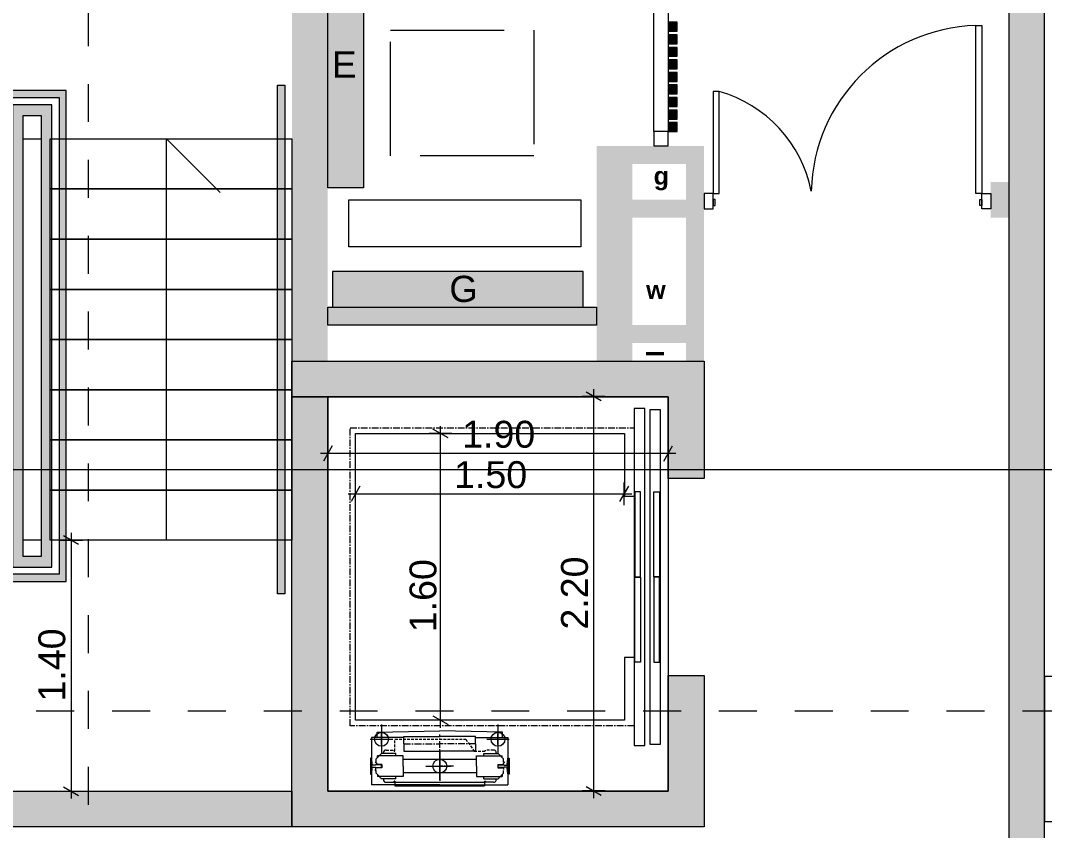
# Model space of a CAD drawing. Header units: millimetres. Extents: x 475159934 to 476245151, y 4620917055 to 4621447368.
# Drawn here: x 475241709 to 475247424, y 4620996676 to 4621001196 of the extents above; entities that cross this region are included whole.
import ezdxf

# ---------------------------------------------------------------- set-up
doc = ezdxf.new("R2010")
doc.units = ezdxf.units.MM
doc.header["$MEASUREMENT"] = 0
for name, pattern in [('CENTER', [25400, 15875, -3175, 3175, -3175]), ('CENTERX2', [60, 37.5, -7.5, 7.5, -7.5]), ('Dashed', [423.333333, 211.666667, -211.666667]), ('DASHEDX2', [22.5, 15, -7.5]), ('Long Dashed', [1058.333302, 634.99999, -423.333311]), ('PHANTOMX2', [75, 37.5, -7.5, 7.5, -7.5, 7.5, -7.5])]:
    doc.linetypes.add(name, pattern=pattern)
for name, color, linetype, lineweight, true_color in [('0_Pen_No__8_Pen_No__11', 7, 'Continuous', 0, 0x636466), ('New_2D Drafting - General_Pen_No__250_Pen_No__17', 7, 'Continuous', 0, 0xa68068), ('New_Interior - Furniture _Pen_No__252', 7, 'Continuous', 0, 0x666666)]:
    doc.layers.add(name, color=color, linetype=linetype, lineweight=lineweight, true_color=true_color)
for name, color, linetype, lineweight in [('0_Pen_No__8_Pen_No__7', 7, 'Continuous', 0), ('2D Drafting - General_Pen_No__250_Pen_No__7_Pen_No__250', 7, 'Continuous', 0), ('2D Drafting - General_Pen_No__250_Pen_No__7_Pen_No__7', 7, 'Continuous', 0), ('a-iataki_Pen_No__1_Pen_No__1', 1, 'Continuous', 0), ('Doors_Pen_No__7_Pen_No__7', 7, 'Continuous', 0), ('G-Anno-Nplt_Pen_No__250', 7, 'Continuous', 0), ('G-Anno-Nplt_Pen_No__7', 7, 'Continuous', 0), ('gegmebi_Pen_No__7_Pen_No__7', 7, 'Continuous', 0), ('New_._Pen_No__1', 1, 'Continuous', 0), ('New_0_Pen_No__250', 7, 'Continuous', 0), ('New_23-DOOR_Pen_No__250', 7, 'Continuous', 0), ('New_2D Drafting - General_Pen_No__1', 1, 'Continuous', 0), ('New_2D Drafting - General_Pen_No__250_Pen_No__7_Pen_No__154', 154, 'Continuous', 0), ('New_2D Drafting - General_Pen_No__250_Pen_No__7_Pen_No__250', 7, 'Continuous', 0), ('New_2D Drafting - General_Pen_No__250_Pen_No__7_Pen_No__7', 7, 'Continuous', 0), ('New_2D Drafting - General_Pen_No__30_Pen_No__9_Pen_No__9_Pen_No__4', 7, 'Continuous', 0), ('New_2D Drafting - General_Pen_No__30_Pen_No__9_Pen_No__9_Pen_No__7', 7, 'Continuous', 0), ('New_2D Drafting - General_Pen_No__4', 7, 'Continuous', 0), ('New_31-TM_Pen_No__250', 7, 'Continuous', 0), ('New_51-CENTER-LINE_Pen_No__250', 7, 'Continuous', 0), ('New_CAR RAIL_Pen_No__250', 7, 'Continuous', 0), ('New_shenobebi_Pen_No__1', 1, 'Continuous', 0), ('New_shenobebi_Pen_No__7', 7, 'Continuous', 0), ('New_Structural - Bearing_Pen_No__4', 7, 'Continuous', 0), ('New_Structural - Bearing_Pen_No__7', 7, 'Continuous', 0), ('zoma_Pen_No__142', 142, 'Continuous', 0), ('zoma_Pen_No__5_Pen_No__5', 5, 'Continuous', 0)]:
    doc.layers.add(name, color=color, linetype=linetype, lineweight=lineweight)
doc.layers.add('New_Interior - Furniture', color=7, linetype='Continuous')
doc.layers.add('zoma', color=7, linetype='Continuous')
doc.styles.add('GENERATED_STYLE_3', font='arial.ttf')
doc.styles.add('GENERATED_STYLE_8', font='arialbd.ttf')
doc.dimstyles.new('GENERATED_STYLE__24', dxfattribs={"dimtxt": 150, "dimasz": 64.421331, "dimexe": 0.18, "dimexo": 3, "dimgap": 0, "dimtad": 1, "dimlfac": 0.001, "dimzin": 0, "dimdsep": 46, "dimtxsty": 'GENERATED_STYLE_3', "dimblk": 'ARROWHEAD_2', "dimblk1": 'ARROWHEAD_2', "dimblk2": 'ARROWHEAD_2', "dimcen": 0.09, "dimclrd": 142, "dimclre": 142, "dimclrt": 142, "dimadec": 0, "dimazin": 0, "dimtfac": 1, "dimtdec": 4, "dimtmove": 2, "dimatfit": 3, "dimfxl": 1, "dimtolj": 1, "dimtzin": 0, "dimarcsym": 0})
doc.dimstyles.new('GENERATED_STYLE__25', dxfattribs={"dimtxt": 150, "dimasz": 64.421331, "dimexe": 0.18, "dimexo": 3, "dimgap": 0, "dimtad": 1, "dimtih": 1, "dimtoh": 1, "dimlfac": 0.001, "dimzin": 0, "dimdsep": 46, "dimtxsty": 'GENERATED_STYLE_3', "dimblk": 'ARROWHEAD_2', "dimblk1": 'ARROWHEAD_2', "dimblk2": 'ARROWHEAD_2', "dimcen": 0.09, "dimclrd": 142, "dimclre": 142, "dimclrt": 142, "dimadec": 0, "dimazin": 0, "dimtfac": 1, "dimtdec": 4, "dimtmove": 0, "dimatfit": 3, "dimfxl": 1, "dimtolj": 1, "dimtzin": 0, "dimarcsym": 0})
doc.dimstyles.new('GENERATED_STYLE__3', dxfattribs={"dimtxt": 200, "dimasz": 64.421331, "dimexe": 0.18, "dimexo": 3, "dimgap": 0, "dimtad": 1, "dimtih": 1, "dimtoh": 1, "dimlfac": 0.001, "dimzin": 0, "dimdsep": 46, "dimtxsty": 'GENERATED_STYLE_3', "dimblk": 'ARROWHEAD_2', "dimblk1": 'ARROWHEAD_2', "dimblk2": 'ARROWHEAD_2', "dimcen": 0.09, "dimclrd": 142, "dimclre": 142, "dimclrt": 142, "dimadec": 0, "dimazin": 0, "dimtfac": 1, "dimtdec": 4, "dimtmove": 0, "dimatfit": 3, "dimfxl": 1, "dimtolj": 1, "dimtzin": 0, "dimarcsym": 0})
doc.dimstyles.new('GENERATED_STYLE__5', dxfattribs={"dimtxt": 150, "dimasz": 64.421331, "dimexe": 0.18, "dimexo": 3, "dimgap": 0, "dimtad": 1, "dimlfac": 0.001, "dimzin": 0, "dimdsep": 46, "dimtxsty": 'GENERATED_STYLE_3', "dimblk": 'ARROWHEAD_2', "dimblk1": 'ARROWHEAD_2', "dimblk2": 'ARROWHEAD_2', "dimcen": 0.09, "dimclrd": 142, "dimclre": 142, "dimclrt": 142, "dimadec": 0, "dimazin": 0, "dimtfac": 1, "dimtdec": 4, "dimtmove": 0, "dimatfit": 3, "dimfxl": 1, "dimtolj": 1, "dimtzin": 0, "dimarcsym": 0})
doc.dimstyles.new('GENERATED_STYLE__6', dxfattribs={"dimtxt": 200, "dimasz": 64.421331, "dimexe": 0.18, "dimexo": 3, "dimgap": 0, "dimtad": 1, "dimlfac": 0.001, "dimzin": 0, "dimdsep": 46, "dimtxsty": 'GENERATED_STYLE_3', "dimblk": 'ARROWHEAD_2', "dimblk1": 'ARROWHEAD_2', "dimblk2": 'ARROWHEAD_2', "dimcen": 0.09, "dimclrd": 142, "dimclre": 142, "dimclrt": 142, "dimadec": 0, "dimazin": 0, "dimtfac": 1, "dimtdec": 4, "dimtmove": 0, "dimatfit": 3, "dimfxl": 1, "dimtolj": 1, "dimtzin": 0, "dimarcsym": 0})

# ---------------------------------------------------------------- blocks, each defined once
blk = doc.blocks.new('Wardrobe 01 26_23')
at = {"layer": 'New_Interior - Furniture _Pen_No__252', "color": 251, "linetype": 'Continuous', "lineweight": 0, "true_color": 0x666666}
for p, q in [((0, 20), (809.6, 20)), ((0, 0), (0, 20)), ((0, 0), (391, -104.8)), ((404.8, 0), (404.8, 20)), ((809.6, 0), (418.6, -104.8))]:
    blk.add_line(p, q, dxfattribs=at)
at = {"layer": 'New_Interior - Furniture _Pen_No__252', "color": 251, "linetype": 'Continuous', "lineweight": 0, "true_color": 0x666666, "flags": 128}
blk.add_lwpolyline([(0, 0), (809.6, 0), (809.6, 400), (0, 400)], close=True, dxfattribs=at)
at = {"layer": 'New_Interior - Furniture _Pen_No__252', "color": 251, "linetype": 'Continuous', "lineweight": 0, "true_color": 0x666666}
for centre, start, end in [((0, 0), 345, 0), ((809.6, 0), 180, 195)]:
    blk.add_arc(centre, 404.8, start, end, dxfattribs=at)
blk = doc.blocks.new('*D1553', base_point=(475826095.8, 4621095193.2))
at = {"layer": 'zoma_Pen_No__142', "color": 142, "linetype": 'Continuous', "lineweight": 0, "transparency": 16777216}
for p, q in [((475241991.3, 4620998337.2), (475241991.3, 4620998295.7)), ((475241927.7, 4620998295.7), (475242054.8, 4620998295.7)), ((475242033.7, 4620998271.3), (475241948.9, 4620998320.2)), ((475241991.3, 4620998295.7), (475241991.3, 4620996895.7)), ((475241948.9, 4620996920.2), (475242033.7, 4620996871.3)), ((475241927.7, 4620996895.7), (475242054.8, 4620996895.7)), ((475241991.3, 4620996895.7), (475241991.3, 4620996854.3))]:
    blk.add_line(p, q, dxfattribs=at)
at = {"layer": 'zoma_Pen_No__142', "color": 142, "lineweight": 0, "transparency": 16777216, "insert": (475241961.3, 4620997395.5), "char_height": 150, "attachment_point": 7, "rotation": 90, "style": 'GENERATED_STYLE_3'}
blk.add_mtext('\\A1;{\\pql;\\fArial|b0|i0|c204|p0;\\W1.000000;1.40}', dxfattribs=at)
blk = doc.blocks.new('ARROWHEAD_2')
at = {"color": 0, "linetype": 'Continuous', "lineweight": 0}
for p, q in [((0, 0), (-1, 0)), ((-0.378, -0.655), (0.378, 0.655))]:
    blk.add_line(p, q, dxfattribs=at)
blk = doc.blocks.new('*D1554', base_point=(475826095.8, 4621095193.2))
at = {"layer": 'zoma_Pen_No__142', "color": 142, "linetype": 'Continuous', "lineweight": 0, "transparency": 16777216}
for p, q in [((475241991.3, 4620998337.2), (475241991.3, 4620998295.7)), ((475241927.7, 4620998295.7), (475242054.8, 4620998295.7)), ((475242033.7, 4620998271.3), (475241948.9, 4620998320.2)), ((475241991.3, 4620998295.7), (475241991.3, 4620996895.7)), ((475241948.9, 4620996920.2), (475242033.7, 4620996871.3)), ((475241927.7, 4620996895.7), (475242054.8, 4620996895.7)), ((475241991.3, 4620996895.7), (475241991.3, 4620996854.3))]:
    blk.add_line(p, q, dxfattribs=at)
at = {"layer": 'zoma_Pen_No__142', "color": 142, "lineweight": 0, "transparency": 16777216, "insert": (475241961.3, 4620997395.5), "char_height": 150, "attachment_point": 7, "rotation": 90, "style": 'GENERATED_STYLE_3'}
blk.add_mtext('\\A1;{\\pql;\\fArial|b0|i0|c204|p0;\\W1.000000;1.40}', dxfattribs=at)
blk = doc.blocks.new('*D1558', base_point=(475826095.8, 4621095193.2))
at = {"layer": 'zoma_Pen_No__142', "color": 142, "linetype": 'Continuous', "lineweight": 0, "transparency": 16777216}
for p, q in [((475231236.5, 4621006290.2), (475231236.5, 4621006331.7)), ((475231300.1, 4621006290.2), (475231172.9, 4621006290.2)), ((475231278.9, 4621006265.8), (475231194.1, 4621006314.7)), ((475231236.5, 4620986935.6), (475231236.5, 4621006290.2)), ((475231194.1, 4620986960.1), (475231278.9, 4620986911.1)), ((475231300.1, 4620986935.6), (475231172.9, 4620986935.6)), ((475231236.5, 4620986894.2), (475231236.5, 4620986935.6))]:
    blk.add_line(p, q, dxfattribs=at)
at = {"layer": 'zoma_Pen_No__142', "color": 142, "lineweight": 0, "transparency": 16777216, "insert": (475231196.5, 4620996269.7), "char_height": 200, "attachment_point": 7, "rotation": 90, "style": 'GENERATED_STYLE_3'}
blk.add_mtext('\\A1;{\\pql;\\fArial|b0|i0|c204|p0;\\W1.000000;19.35}', dxfattribs=at)
blk = doc.blocks.new('*D1584', base_point=(475826095.8, 4621095193.2))
at = {"layer": 'zoma_Pen_No__142', "color": 142, "linetype": 'Continuous', "lineweight": 0, "transparency": 16777216}
for p, q in [((475240548.8, 4621009137.1), (475240499.9, 4621009052.3)), ((475240524.3, 4621009031.1), (475240524.3, 4621009158.3)), ((475247048.8, 4621009137.1), (475246999.9, 4621009052.3)), ((475247024.3, 4621009031.1), (475247024.3, 4621009158.3)), ((475240524.3, 4621009094.7), (475247024.3, 4621009094.7))]:
    blk.add_line(p, q, dxfattribs=at)
at = {"layer": 'zoma_Pen_No__142', "color": 142, "lineweight": 0, "transparency": 16777216, "char_height": 200, "attachment_point": 7, "style": 'GENERATED_STYLE_3'}
for s, insert in [('\\A1;{\\pql;\\fArial|b0|i0|c204|p0;\\W1.000000;6.50}', (475243507.4, 4621009134.7)), ('\\A1;{\\pql;\\fArial|b0|i0|c204|p0;\\W1.000000;0.40}', (475246466, 4621009134.7))]:
    blk.add_mtext(s, dxfattribs=dict(at, insert=insert))
blk = doc.blocks.new('*D1585', base_point=(475826095.8, 4621095193.2))
at = {"layer": 'zoma_Pen_No__142', "color": 142, "linetype": 'Continuous', "lineweight": 0, "transparency": 16777216}
for p, q in [((475247048.8, 4621009137.1), (475246999.9, 4621009052.3)), ((475247024.3, 4621009031.1), (475247024.3, 4621009158.3)), ((475247448.8, 4621009137.1), (475247399.9, 4621009052.3)), ((475247424.3, 4621009031.1), (475247424.3, 4621009158.3)), ((475247024.3, 4621009094.7), (475247424.3, 4621009094.7))]:
    blk.add_line(p, q, dxfattribs=at)
blk = doc.blocks.new('*D1586', base_point=(475826095.8, 4621095193.2))
at = {"layer": 'zoma_Pen_No__142', "color": 142, "linetype": 'Continuous', "lineweight": 0, "transparency": 16777216}
for p, q in [((475247448.8, 4621009137.1), (475247399.9, 4621009052.3)), ((475247424.3, 4621009031.1), (475247424.3, 4621009158.3)), ((475253948.8, 4621009137.1), (475253899.9, 4621009052.3)), ((475253924.3, 4621009031.1), (475253924.3, 4621009158.3)), ((475247424.3, 4621009094.7), (475253924.3, 4621009094.7))]:
    blk.add_line(p, q, dxfattribs=at)
at = {"layer": 'zoma_Pen_No__142', "color": 142, "lineweight": 0, "transparency": 16777216, "char_height": 200, "attachment_point": 7, "style": 'GENERATED_STYLE_3'}
for s, insert in [('\\A1;{\\pql;\\fArial|b0|i0|c204|p0;\\W1.000000;6.50}', (475250407.4, 4621009134.7)), ('\\A1;{\\pql;\\fArial|b0|i0|c204|p0;\\W1.000000;0.40}', (475253366, 4621009134.7))]:
    blk.add_mtext(s, dxfattribs=dict(at, insert=insert))
blk = doc.blocks.new('*D1607', base_point=(475826095.8, 4621095193.2))
at = {"layer": 'zoma_Pen_No__142', "color": 142, "linetype": 'Continuous', "lineweight": 0, "transparency": 16777216}
for p, q in [((475299200.3, 4621006290.2), (475299200.3, 4621006331.7)), ((475299263.8, 4621006290.2), (475299136.7, 4621006290.2)), ((475299242.6, 4621006265.8), (475299157.9, 4621006314.7)), ((475299200.3, 4620986935.6), (475299200.3, 4621006290.2)), ((475299157.9, 4620986960.1), (475299242.6, 4620986911.1)), ((475299263.8, 4620986935.6), (475299136.7, 4620986935.6)), ((475299200.3, 4620986894.2), (475299200.3, 4620986935.6))]:
    blk.add_line(p, q, dxfattribs=at)
at = {"layer": 'zoma_Pen_No__142', "color": 142, "lineweight": 0, "transparency": 16777216, "insert": (475299160.3, 4620996269.7), "char_height": 200, "attachment_point": 7, "rotation": 90, "style": 'GENERATED_STYLE_3'}
blk.add_mtext('\\A1;{\\pql;\\fArial|b0|i0|c204|p0;\\W1.000000;19.35}', dxfattribs=at)
blk = doc.blocks.new('*D1614', base_point=(475826095.8, 4621095193.2))
at = {"layer": 'zoma_Pen_No__142', "color": 142, "linetype": 'Continuous', "lineweight": 0, "transparency": 16777216}
for p, q in [((475298377.3, 4620996960.1), (475298462.1, 4620996911.1)), ((475298483.3, 4620996935.6), (475298356.1, 4620996935.6)), ((475298419.7, 4620995335.6), (475298419.7, 4620996935.6)), ((475298377.3, 4620995360.1), (475298462.1, 4620995311.1)), ((475298483.3, 4620995335.6), (475298356.1, 4620995335.6))]:
    blk.add_line(p, q, dxfattribs=at)
at = {"layer": 'zoma_Pen_No__142', "color": 142, "lineweight": 0, "transparency": 16777216, "insert": (475298379.7, 4620995868.7), "char_height": 200, "attachment_point": 7, "rotation": 90, "style": 'GENERATED_STYLE_3'}
blk.add_mtext('\\A1;{\\pql;\\fArial|b0|i0|c204|p0;\\W1.000000;1.60}', dxfattribs=at)
blk = doc.blocks.new('*D1615', base_point=(475826095.8, 4621095193.2))
at = {"layer": 'zoma_Pen_No__142', "color": 142, "linetype": 'Continuous', "lineweight": 0, "transparency": 16777216}
for p, q in [((475298377.3, 4621001760.1), (475298462.1, 4621001711.1)), ((475298483.3, 4621001735.6), (475298356.1, 4621001735.6)), ((475298419.7, 4620996935.6), (475298419.7, 4621001735.6)), ((475298377.3, 4620996960.1), (475298462.1, 4620996911.1)), ((475298483.3, 4620996935.6), (475298356.1, 4620996935.6))]:
    blk.add_line(p, q, dxfattribs=at)
at = {"layer": 'zoma_Pen_No__142', "color": 142, "lineweight": 0, "transparency": 16777216, "char_height": 200, "attachment_point": 7, "rotation": 90, "style": 'GENERATED_STYLE_3'}
for s, insert in [('\\A1;{\\pql;\\fArial|b0|i0|c204|p0;\\W1.000000;0.40}', (475298379.7, 4621001177.3)), ('\\A1;{\\pql;\\fArial|b0|i0|c204|p0;\\W1.000000;4.80}', (475298379.7, 4620999068.7))]:
    blk.add_mtext(s, dxfattribs=dict(at, insert=insert))
blk = doc.blocks.new('*D2011', base_point=(475826095.8, 4621095193.2))
at = {"layer": 'zoma_Pen_No__142', "color": 142, "linetype": 'Continuous', "lineweight": 0, "transparency": 16777216}
for p, q in [((475244096, 4620998866.4), (475244011.2, 4620998915.3)), ((475244053.6, 4620998890.8), (475244053.6, 4620998932.3)), ((475244117.2, 4620998890.8), (475243990, 4620998890.8)), ((475244053.6, 4620997290.8), (475244053.6, 4620998890.8)), ((475244011.2, 4620997315.3), (475244096, 4620997266.4)), ((475244117.2, 4620997290.8), (475243990, 4620997290.8)), ((475244053.6, 4620997249.4), (475244053.6, 4620997290.8))]:
    blk.add_line(p, q, dxfattribs=at)
at = {"layer": 'zoma_Pen_No__142', "color": 142, "lineweight": 0, "transparency": 16777216, "insert": (475244032.6, 4620997782.2), "char_height": 150, "attachment_point": 7, "rotation": 90, "style": 'GENERATED_STYLE_3'}
blk.add_mtext('\\A1;{\\pql;\\fArial|b0|i0|c204|p0;\\W1.000000;1.60}', dxfattribs=at)
blk = doc.blocks.new('*D2012', base_point=(475826095.8, 4621095193.2))
at = {"layer": 'zoma_Pen_No__142', "color": 142, "linetype": 'Continuous', "lineweight": 0, "transparency": 16777216}
for p, q in [((475243579.3, 4620998490.9), (475243579.3, 4620998618)), ((475245079.3, 4620998490.9), (475245079.3, 4620998618)), ((475243603.8, 4620998596.8), (475243554.9, 4620998512.1)), ((475245054.9, 4620998512.1), (475245103.8, 4620998596.8)), ((475243537.9, 4620998554.5), (475243579.3, 4620998554.5)), ((475243579.3, 4620998554.5), (475245079.3, 4620998554.5)), ((475245079.3, 4620998554.5), (475245120.8, 4620998554.5))]:
    blk.add_line(p, q, dxfattribs=at)
at = {"layer": 'zoma_Pen_No__142', "color": 142, "lineweight": 0, "transparency": 16777216, "insert": (475244129.2, 4620998584.5), "char_height": 150, "attachment_point": 7, "style": 'GENERATED_STYLE_3'}
blk.add_mtext('\\A1;{\\pql;\\fArial|b0|i0|c204|p0;\\W1.000000;1.50}', dxfattribs=at)
blk = doc.blocks.new('*D2013', base_point=(475826095.8, 4621095193.2))
at = {"layer": 'zoma_Pen_No__142', "color": 142, "linetype": 'Continuous', "lineweight": 0, "transparency": 16777216}
for p, q in [((475244908.3, 4620999097.1), (475244908.3, 4620999138.5)), ((475244971.8, 4620999097.1), (475244844.7, 4620999097.1)), ((475244950.6, 4620999072.6), (475244865.9, 4620999121.6)), ((475244908.3, 4620996897.1), (475244908.3, 4620999097.1)), ((475244865.9, 4620996921.6), (475244950.6, 4620996872.6)), ((475244971.8, 4620996897.1), (475244844.7, 4620996897.1)), ((475244908.3, 4620996855.6), (475244908.3, 4620996897.1))]:
    blk.add_line(p, q, dxfattribs=at)
at = {"layer": 'zoma_Pen_No__142', "color": 142, "lineweight": 0, "transparency": 16777216, "insert": (475244878.3, 4620997796.9), "char_height": 150, "attachment_point": 7, "rotation": 90, "style": 'GENERATED_STYLE_3'}
blk.add_mtext('\\A1;{\\pql;\\fArial|b0|i0|c204|p0;\\W1.000000;2.20}', dxfattribs=at)
blk = doc.blocks.new('*D2014', base_point=(475826095.8, 4621095193.2))
at = {"layer": 'zoma_Pen_No__142', "color": 142, "linetype": 'Continuous', "lineweight": 0, "transparency": 16777216}
for p, q in [((475243448.8, 4620998822.3), (475243399.9, 4620998737.6)), ((475243424.3, 4620998843.5), (475243424.3, 4620998716.4)), ((475245299.9, 4620998737.6), (475245348.8, 4620998822.3)), ((475245324.3, 4620998843.5), (475245324.3, 4620998716.4)), ((475243424.3, 4620998779.9), (475243382.9, 4620998779.9)), ((475245324.3, 4620998779.9), (475243424.3, 4620998779.9)), ((475245365.8, 4620998779.9), (475245324.3, 4620998779.9))]:
    blk.add_line(p, q, dxfattribs=at)
at = {"layer": 'zoma_Pen_No__142', "color": 142, "lineweight": 0, "transparency": 16777216, "insert": (475244174.2, 4620998809.9), "char_height": 150, "attachment_point": 7, "style": 'GENERATED_STYLE_3'}
blk.add_mtext('\\A1;{\\pql;\\fArial|b0|i0|c204|p0;\\W1.000000;1.90}', dxfattribs=at)

msp = doc.modelspace()

# ---------------------------------------------------------------- hatches: boundary and pattern name
at = {"layer": '0_Pen_No__8_Pen_No__11', "linetype": 'Continuous', "lineweight": 0, "true_color": 0x636466}
for points in [[(475243424.344, 4621001661.035), (475243624.344, 4621001661.034), (475243624.335, 4621000261.08), (475243424.335, 4621000261.081)], [(475243450.516, 4620999795.839), (475243450.516, 4620999595.839), (475244850.47, 4620999595.839), (475244850.47, 4620999795.839)]]:
    msp.add_hatch(color=251, dxfattribs=at).paths.add_polyline_path(points)
at = {"layer": '2D Drafting - General_Pen_No__250_Pen_No__7_Pen_No__7', "linetype": 'Continuous', "lineweight": 0}
for points in [[(475243424.336, 4621001935.604), (475243424.336, 4620999295.572), (475243224.336, 4620999295.572), (475243224.336, 4621001935.604)], [(475247224.336, 4621001735.604), (475247224.336, 4620996165.565), (475247424.336, 4620996165.565), (475247424.336, 4621001735.604)], [(475243424.336, 4621000835.561), (475243424.336, 4620999295.529), (475243224.336, 4620999295.529), (475243224.336, 4621000835.561)], [(475244924.336, 4621000495.839), (475245124.336, 4621000495.839), (475245124.336, 4620999295.839), (475244924.336, 4620999295.839)], [(475247124.421, 4621000095.231), (475247224.336, 4621000095.231), (475247224.336, 4621000295.231), (475247124.421, 4621000295.231)]]:
    msp.add_hatch(color=7, dxfattribs=at).paths.add_polyline_path(points)
at = {"layer": 'G-Anno-Nplt_Pen_No__7', "linetype": 'Continuous', "lineweight": 0}
msp.add_hatch(color=7, dxfattribs=at).paths.add_polyline_path([(475243224.336, 4620996695.529), (475240124.343, 4620996695.529), (475240124.343, 4620996895.529), (475243224.336, 4620996895.529)])
at = {"layer": 'New_2D Drafting - General_Pen_No__1', "linetype": 'Continuous', "lineweight": 0}
h = msp.add_hatch(color=1, dxfattribs=at)
h.paths.add_polyline_path([(475241584.336, 4620998065.454), (475241964.336, 4620998065.454), (475241964.336, 4620998195.561), (475241964.336, 4621000805.468), (475241584.336, 4621000805.468)])
h.paths.add_polyline_path([(475241924.336, 4620998105.454), (475241624.336, 4620998105.454), (475241624.336, 4621000765.468), (475241924.336, 4621000765.468)], flags=0)
msp.add_hatch(color=1, dxfattribs=at).paths.add_polyline_path([(475243184.336, 4620997995.561), (475243144.336, 4620997995.561), (475243144.336, 4621000835.561), (475243184.336, 4621000835.561)])
h = msp.add_hatch(color=1, dxfattribs=at)
h.paths.add_polyline_path([(475241664.336, 4620998145.454), (475241884.336, 4620998145.454), (475241884.336, 4621000725.468), (475241664.336, 4621000725.468)])
h.paths.add_polyline_path([(475241724.336, 4620998205.454), (475241724.336, 4621000665.468), (475241824.336, 4621000665.468), (475241824.336, 4620998205.454)], flags=0)
at = {"layer": 'New_2D Drafting - General_Pen_No__250_Pen_No__17', "linetype": 'Continuous', "lineweight": 0, "true_color": 0xa68068}
for points in [[(475245324.336, 4621001135.839), (475245324.336, 4621001185.839), (475245374.336, 4621001185.839), (475245374.336, 4621001135.839)], [(475245374.336, 4621001115.839), (475245374.336, 4621001065.839), (475245324.336, 4621001065.839), (475245324.336, 4621001115.839)], [(475245324.336, 4621000995.839), (475245324.336, 4621001045.839), (475245374.336, 4621001045.839), (475245374.336, 4621000995.839)], [(475245324.336, 4621000925.839), (475245324.336, 4621000975.839), (475245374.336, 4621000975.839), (475245374.336, 4621000925.839)], [(475245324.336, 4621000855.839), (475245324.336, 4621000905.839), (475245374.336, 4621000905.839), (475245374.336, 4621000855.839)], [(475245324.336, 4621000785.839), (475245324.336, 4621000835.839), (475245374.336, 4621000835.839), (475245374.336, 4621000785.839)], [(475245324.336, 4621000715.839), (475245324.336, 4621000765.839), (475245374.336, 4621000765.839), (475245374.336, 4621000715.839)], [(475245324.336, 4621000645.839), (475245324.336, 4621000695.839), (475245374.336, 4621000695.839), (475245374.336, 4621000645.839)], [(475245374.336, 4621000625.839), (475245374.336, 4621000575.839), (475245324.336, 4621000575.839), (475245324.336, 4621000625.839)]]:
    msp.add_hatch(color=45, dxfattribs=at).paths.add_polyline_path(points)
at = {"layer": 'New_2D Drafting - General_Pen_No__250_Pen_No__7_Pen_No__154', "linetype": 'Continuous', "lineweight": 0}
for points in [[(475243224.342, 4620999295.528), (475243424.342, 4620999295.528), (475245524.342, 4620999295.528), (475245524.342, 4620998640.838), (475245324.342, 4620998640.838), (475245324.342, 4620999095.528), (475243424.342, 4620999095.528), (475243224.342, 4620999095.528)], [(475243224.342, 4620999095.528), (475243424.342, 4620999095.528), (475243424.342, 4620996895.528), (475245324.342, 4620996895.528), (475245324.342, 4620997540.838), (475245524.342, 4620997540.838), (475245524.342, 4620996695.528), (475243224.342, 4620996695.528), (475243224.342, 4620996895.528)]]:
    msp.add_hatch(color=154, dxfattribs=at).paths.add_polyline_path(points)
at = {"layer": 'New_2D Drafting - General_Pen_No__250_Pen_No__7_Pen_No__7', "linetype": 'Continuous', "lineweight": 0}
msp.add_hatch(color=7, dxfattribs=at).paths.add_polyline_path([(475243424.336, 4620999496.074), (475243424.336, 4620999596.074), (475244924.336, 4620999596.074), (475244924.336, 4620999496.074)])
at = {"layer": 'New_2D Drafting - General_Pen_No__30_Pen_No__9_Pen_No__9_Pen_No__4', "linetype": 'Continuous', "lineweight": 0}
msp.add_hatch(color=7, dxfattribs=at).paths.add_polyline_path([(475245424.336, 4621000195.837), (475245424.336, 4621000395.839), (475245124.336, 4621000395.839), (475245124.336, 4621000495.839), (475245524.336, 4621000495.839), (475245524.336, 4621000195.837)])
at = {"layer": 'New_2D Drafting - General_Pen_No__30_Pen_No__9_Pen_No__9_Pen_No__7', "linetype": 'Continuous', "lineweight": 0}
for points in [[(475245124.336, 4621000195.837), (475245424.336, 4621000195.837), (475245424.336, 4621000095.837), (475245124.336, 4621000095.837)], [(475245524.336, 4621000195.837), (475245524.336, 4620999295.839), (475245424.336, 4620999295.839), (475245424.336, 4621000195.837)], [(475245124.336, 4620999495.839), (475245424.336, 4620999495.839), (475245424.336, 4620999395.839), (475245124.336, 4620999395.839)]]:
    msp.add_hatch(color=7, dxfattribs=at).paths.add_polyline_path(points)

# ---------------------------------------------------------------- linework, layer by layer
at = {"layer": '0_Pen_No__8_Pen_No__7', "color": 7, "linetype": 'Continuous', "lineweight": 0, "flags": 128}
for points in [[(475243424.344, 4621001661.035), (475243624.344, 4621001661.034), (475243624.335, 4621000261.08), (475243424.335, 4621000261.081)], [(475243450.516, 4620999795.839), (475243450.516, 4620999595.839), (475244850.47, 4620999595.839), (475244850.47, 4620999795.839)]]:
    msp.add_lwpolyline(points, close=True, dxfattribs=at)
at = {"layer": '2D Drafting - General_Pen_No__250_Pen_No__7_Pen_No__250', "color": 7, "linetype": 'Continuous', "lineweight": 0, "flags": 128}
msp.add_lwpolyline([(475247224.336, 4621001735.604), (475247224.336, 4620996165.565), (475247424.336, 4620996165.565), (475247424.336, 4621001735.604)], close=True, dxfattribs=at)
at = {"layer": 'Doors_Pen_No__7_Pen_No__7', "color": 7, "linetype": 'Continuous', "lineweight": 0, "flags": 128}
for points in [[(475247074.03, 4621000229.898), (475247040.697, 4621000229.898), (475247040.697, 4621001167.787), (475247074.03, 4621001167.787)], [(475245574.334, 4621000229.898), (475245607.667, 4621000229.846), (475245607.667, 4621000799.775), (475245574.334, 4621000799.827)], [(475245524.334, 4621000145.231), (475245574.334, 4621000145.231), (475245574.334, 4621000229.898), (475245524.334, 4621000229.898)], [(475247124.419, 4621000145.231), (475247074.03, 4621000145.231), (475247074.03, 4621000229.898), (475247124.419, 4621000229.898)], [(475245574.334, 4621000163.231), (475245585.834, 4621000163.231), (475245585.834, 4621000196.564), (475245574.334, 4621000196.564)], [(475247074.03, 4621000163.231), (475247062.919, 4621000163.231), (475247062.919, 4621000196.564), (475247074.03, 4621000196.564)]]:
    msp.add_lwpolyline(points, close=True, dxfattribs=at)
at = {"layer": 'Doors_Pen_No__7_Pen_No__7', "color": 7, "linetype": 'Continuous', "lineweight": 0}
msp.add_arc((475245411.335, 4621000100.938), 725.892, 11.390392, 74.307743, dxfattribs=at)
at = {"layer": 'G-Anno-Nplt_Pen_No__250', "color": 7, "linetype": 'Continuous', "lineweight": 0, "flags": 128}
msp.add_lwpolyline([(475243224.336, 4620996695.529), (475240124.343, 4620996695.529), (475240124.343, 4620996895.529), (475243224.336, 4620996895.529)], close=True, dxfattribs=at)
at = {"layer": 'G-Anno-Nplt_Pen_No__7', "color": 7, "linetype": 'Continuous', "lineweight": 0}
msp.add_arc((475247069.268, 4621000221.608), 946.61, 91.72958, 178.626604, dxfattribs=at)
at = {"layer": 'gegmebi_Pen_No__7_Pen_No__7', "color": 7, "linetype": 'Continuous', "lineweight": 0, "flags": 128}
for points in [[(475241824.336, 4620998295.561), (475241724.336, 4620998295.561), (475241724.336, 4621000535.561), (475241824.336, 4621000535.561)], [(475241874.336, 4621000255.561), (475241874.336, 4621000535.561), (475243224.336, 4621000535.561), (475243224.336, 4621000255.561)], [(475241874.336, 4620999975.561), (475241874.336, 4621000255.561), (475243224.336, 4621000255.561), (475243224.336, 4620999975.561)], [(475241874.336, 4620999695.561), (475241874.336, 4620999975.561), (475243224.336, 4620999975.561), (475243224.336, 4620999695.561)], [(475241874.336, 4620999415.561), (475241874.336, 4620999695.561), (475243224.336, 4620999695.561), (475243224.336, 4620999415.561)], [(475241874.336, 4620999135.561), (475241874.336, 4620999415.561), (475243224.336, 4620999415.561), (475243224.336, 4620999135.561)], [(475241874.336, 4620998855.561), (475241874.336, 4620999135.561), (475243224.336, 4620999135.561), (475243224.336, 4620998855.561)], [(475241874.336, 4620998575.561), (475241874.336, 4620998855.561), (475243224.336, 4620998855.561), (475243224.336, 4620998575.561)], [(475241874.336, 4620998295.561), (475241874.336, 4620998575.561), (475243224.336, 4620998575.561), (475243224.336, 4620998295.561)]]:
    msp.add_lwpolyline(points, close=True, dxfattribs=at)
msp.add_lwpolyline([(475242524.336, 4620998295.561), (475242524.336, 4621000535.561), (475242824.336, 4621000235.561)], dxfattribs=at)
at = {"layer": 'New_0_Pen_No__250', "color": 7, "linetype": 'Continuous', "lineweight": 0}
for p, q in [((475245134.342, 4620997640.838), (475245079.342, 4620997640.838)), ((475245079.342, 4620997640.838), (475245079.342, 4620997290.838)), ((475243694.342, 4620997074.838), (475243724.342, 4620997104.838)), ((475243694.342, 4620997059.338), (475243694.342, 4620997074.838)), ((475243844.342, 4620997092.338), (475243701.342, 4620997092.338)), ((475243701.342, 4620997081.838), (475243701.342, 4620997092.338)), ((475243804.342, 4620997104.838), (475243724.342, 4620997104.838)), ((475243734.342, 4620997109.838), (475243734.342, 4620997104.838)), ((475243804.342, 4620997092.338), (475243804.342, 4620997104.838)), ((475243844.342, 4620997034.838), (475243844.342, 4620997092.338)), ((475244254.342, 4620997034.838), (475244254.342, 4620997092.338)), ((475244254.342, 4620997092.338), (475244397.342, 4620997092.338)), ((475244294.342, 4620997092.338), (475244294.342, 4620997104.838)), ((475244294.342, 4620997104.838), (475244374.342, 4620997104.838)), ((475244364.342, 4620997109.838), (475244364.342, 4620997104.838)), ((475244404.342, 4620997074.838), (475244374.342, 4620997104.838)), ((475244397.342, 4620997081.838), (475244397.342, 4620997092.338)), ((475244404.342, 4620997059.338), (475244404.342, 4620997074.838)), ((475243692.342, 4620997016.338), (475243689.342, 4620997016.338)), ((475243689.342, 4620997016.338), (475243689.342, 4620997010.338)), ((475243694.342, 4620997059.338), (475243690.342, 4620997059.338)), ((475243690.342, 4620997059.338), (475243690.342, 4620997053.338)), ((475243695.342, 4620997053.338), (475243690.342, 4620997053.338)), ((475243692.342, 4620997016.338), (475243692.342, 4620997026.338)), ((475243725.342, 4620997026.338), (475243692.342, 4620997026.338)), ((475243695.342, 4620997053.338), (475243695.342, 4620997049.778)), ((475243695.342, 4620997049.778), (475243695.342, 4620997043.338)), ((475243725.342, 4620997043.338), (475243695.342, 4620997043.338)), ((475243725.342, 4620997043.338), (475243725.342, 4620997026.338)), ((475244254.342, 4620997072.338), (475243844.342, 4620997072.338)), ((475243844.342, 4620997034.838), (475243844.342, 4620996977.338)), ((475244254.342, 4620997034.838), (475244254.342, 4620996977.338)), ((475244373.342, 4620997043.338), (475244403.342, 4620997043.338)), ((475244373.342, 4620997043.338), (475244373.342, 4620997026.338)), ((475244373.342, 4620997026.338), (475244406.342, 4620997026.338)), ((475244403.342, 4620997053.338), (475244403.342, 4620997049.778)), ((475244403.342, 4620997053.338), (475244408.342, 4620997053.338)), ((475244403.342, 4620997049.778), (475244403.342, 4620997043.338)), ((475244404.342, 4620997059.338), (475244408.342, 4620997059.338)), ((475244406.342, 4620997016.338), (475244406.342, 4620997026.338)), ((475244408.342, 4620997059.338), (475244408.342, 4620997053.338)), ((475243694.342, 4620997010.338), (475243689.342, 4620997010.338)), ((475243694.342, 4620996994.838), (475243694.342, 4620997010.338)), ((475243694.342, 4620996994.838), (475243724.342, 4620996964.838)), ((475243701.342, 4620996987.838), (475243701.342, 4620996977.338)), ((475243844.342, 4620996977.338), (475243701.342, 4620996977.338)), ((475243804.342, 4620996964.838), (475243724.342, 4620996964.838)), ((475243734.342, 4620996964.838), (475243734.342, 4620996959.838)), ((475243804.342, 4620996964.838), (475243804.342, 4620996977.338)), ((475244254.342, 4620996997.338), (475243844.342, 4620996997.338)), ((475244254.342, 4620996977.338), (475244397.342, 4620996977.338)), ((475244294.342, 4620996964.838), (475244294.342, 4620996977.338)), ((475244294.342, 4620996964.838), (475244374.342, 4620996964.838)), ((475244364.342, 4620996964.838), (475244364.342, 4620996959.838)), ((475244404.342, 4620996994.838), (475244374.342, 4620996964.838)), ((475244397.342, 4620996987.838), (475244397.342, 4620996977.338)), ((475244404.342, 4620996994.838), (475244404.342, 4620997010.338)), ((475243749.342, 4620996944.838), (475243794.342, 4620996944.838)), ((475243794.342, 4620996944.838), (475243794.342, 4620996950.838)), ((475243799.342, 4620996950.838), (475243794.342, 4620996950.838)), ((475243799.342, 4620996950.838), (475243799.342, 4620996944.838)), ((475243799.342, 4620996944.838), (475244299.342, 4620996944.838)), ((475243799.342, 4620996924.838), (475244299.342, 4620996924.838)), ((475244299.342, 4620996950.838), (475244304.342, 4620996950.838)), ((475244299.342, 4620996950.838), (475244299.342, 4620996944.838)), ((475244304.342, 4620996944.838), (475244304.342, 4620996950.838)), ((475244349.342, 4620996944.838), (475244304.342, 4620996944.838))]:
    msp.add_line(p, q, dxfattribs=at)
at = {"layer": 'New_0_Pen_No__250', "color": 7, "linetype": 'CENTER', "lineweight": 0}
for p, q in [((475243724.105, 4620997266.773), (475243724.105, 4620997102.903)), ((475244374.105, 4620997266.773), (475244374.105, 4620997102.903)), ((475243661.355, 4620997184.838), (475243786.855, 4620997184.838)), ((475244311.355, 4620997184.838), (475244436.855, 4620997184.838)), ((475244049.105, 4620997116.773), (475244049.105, 4620996952.903)), ((475243986.355, 4620997034.838), (475244111.855, 4620997034.838))]:
    msp.add_line(p, q, dxfattribs=at)
at = {"layer": 'New_0_Pen_No__250', "color": 7, "linetype": 'DASHEDX2', "lineweight": 0}
for p, q in [((475243799.342, 4620997184.838), (475244194.342, 4620997184.838)), ((475243799.342, 4620997118.838), (475243799.342, 4620997184.838)), ((475244194.342, 4620997184.838), (475244241.485, 4620997118.838)), ((475243749.342, 4620997124.838), (475243794.342, 4620997124.838)), ((475243794.342, 4620997118.838), (475243794.342, 4620997124.838)), ((475243794.342, 4620997118.838), (475243799.342, 4620997118.838)), ((475244241.485, 4620997118.838), (475244304.342, 4620997118.838)), ((475244349.342, 4620997124.838), (475244304.342, 4620997124.838)), ((475244304.342, 4620997118.838), (475244304.342, 4620997124.838))]:
    msp.add_line(p, q, dxfattribs=at)
at = {"layer": 'New_0_Pen_No__250', "color": 7, "linetype": 'PHANTOMX2', "lineweight": 0}
for p, q in [((475243799.342, 4620996950.838), (475243799.342, 4620996924.838)), ((475244299.342, 4620996950.838), (475244299.342, 4620996924.838))]:
    msp.add_line(p, q, dxfattribs=at)
at = {"layer": 'New_0_Pen_No__250', "color": 7, "linetype": 'Continuous', "lineweight": 0}
for points in [[(475245079.342, 4620997290.838), (475243579.342, 4620997290.838), (475243579.342, 4620998890.838), (475245079.342, 4620998890.838), (475245079.342, 4620998540.838), (475245134.342, 4620998540.838)], [(475243724.105, 4620997155.299), (475243724.105, 4620997214.377)], [(475244374.105, 4620997155.299), (475244374.105, 4620997214.377)], [(475243693.851, 4620997184.838), (475243754.359, 4620997184.838)], [(475244343.851, 4620997184.838), (475244404.359, 4620997184.838)], [(475244018.851, 4620997034.838), (475244079.359, 4620997034.838)], [(475244049.105, 4620997005.299), (475244049.105, 4620997064.377)]]:
    msp.add_lwpolyline(points, dxfattribs=at)
for points in [[(475243685.355, 4620997184.838, -1), (475243762.855, 4620997184.838, -1)], [(475244335.355, 4620997184.838, -1), (475244412.855, 4620997184.838, -1)], [(475244010.355, 4620997034.838, -1), (475244087.855, 4620997034.838, -1)]]:
    msp.add_lwpolyline(points, format="xyb", close=True, dxfattribs=at)
for centre, start, end in [((475243749.342, 4620997109.838), 90, 180), ((475244349.342, 4620997109.838), 70.528779, 90), ((475244349.342, 4620997109.838), 0, 70.528781), ((475243749.342, 4620996959.838), 180, 270), ((475244349.342, 4620996959.838), 289.471219, 0), ((475244349.342, 4620996959.838), 270, 289.471221)]:
    msp.add_arc(centre, 15, start, end, dxfattribs=at)
at = {"layer": 'New_23-DOOR_Pen_No__250', "color": 7, "linetype": 'Continuous', "lineweight": 0}
for points in [[(475245134.342, 4620999030.838), (475245134.342, 4620997150.838), (475245194.342, 4620997150.838), (475245194.342, 4620999030.838)], [(475245224.342, 4620997155.838), (475245224.342, 4620999025.838), (475245279.342, 4620999025.838), (475245279.342, 4620997155.838)], [(475245138.342, 4620998565.838), (475245138.342, 4620998091.838), (475245170.342, 4620998091.838), (475245170.342, 4620998565.838)], [(475245243.342, 4620998091.838), (475245243.342, 4620998565.838), (475245275.342, 4620998565.838), (475245275.342, 4620998091.838)], [(475245138.342, 4620997615.838), (475245138.342, 4620998089.838), (475245170.342, 4620998089.838), (475245170.342, 4620997615.838)], [(475245275.342, 4620998089.838), (475245243.342, 4620998089.838), (475245243.342, 4620997615.838), (475245275.342, 4620997615.838)]]:
    msp.add_lwpolyline(points, close=True, dxfattribs=at)
at = {"layer": 'New_2D Drafting - General_Pen_No__250_Pen_No__7_Pen_No__154', "color": 154, "linetype": 'Continuous', "lineweight": 0, "flags": 128}
for points in [[(475243224.342, 4620999295.528), (475243424.342, 4620999295.528), (475245524.342, 4620999295.528), (475245524.342, 4620998640.838), (475245324.342, 4620998640.838), (475245324.342, 4620999095.528), (475243424.342, 4620999095.528), (475243224.342, 4620999095.528)], [(475243224.342, 4620999095.528), (475243424.342, 4620999095.528), (475243424.342, 4620996895.528), (475245324.342, 4620996895.528), (475245324.342, 4620997540.838), (475245524.342, 4620997540.838), (475245524.342, 4620996695.528), (475243224.342, 4620996695.528), (475243224.342, 4620996895.528)]]:
    msp.add_lwpolyline(points, close=True, dxfattribs=at)
at = {"layer": 'New_2D Drafting - General_Pen_No__250_Pen_No__7_Pen_No__250', "color": 7, "linetype": 'Continuous', "lineweight": 0, "flags": 128}
msp.add_lwpolyline([(475243424.336, 4620999496.074), (475243424.336, 4620999596.074), (475244924.336, 4620999596.074), (475244924.336, 4620999496.074)], close=True, dxfattribs=at)
at = {"layer": 'New_2D Drafting - General_Pen_No__4', "color": 7, "linetype": 'Continuous', "lineweight": 0, "flags": 128}
for points in [[(475241584.336, 4620998065.454), (475241964.336, 4620998065.454), (475241964.336, 4620998195.561), (475241964.336, 4621000805.468), (475241584.336, 4621000805.468)], [(475243184.336, 4620997995.561), (475243144.336, 4620997995.561), (475243144.336, 4621000835.561), (475243184.336, 4621000835.561)], [(475241924.336, 4620998105.454), (475241624.336, 4620998105.454), (475241624.336, 4621000765.468), (475241924.336, 4621000765.468)], [(475241664.336, 4620998145.454), (475241884.336, 4620998145.454), (475241884.336, 4621000725.468), (475241664.336, 4621000725.468)], [(475241724.336, 4620998205.454), (475241724.336, 4621000665.468), (475241824.336, 4621000665.468), (475241824.336, 4620998205.454)]]:
    msp.add_lwpolyline(points, close=True, dxfattribs=at)
at = {"layer": 'New_31-TM_Pen_No__250', "color": 7, "linetype": 'Continuous', "lineweight": 0}
for p, q in [((475243669.105, 4620997195.338), (475243669.105, 4620996929.838)), ((475243849.105, 4620997195.338), (475243669.105, 4620997195.338)), ((475243699.605, 4620997224.838), (475244049.105, 4620997232.438)), ((475243699.605, 4620997195.338), (475243699.605, 4620997224.838)), ((475243849.105, 4620997158.838), (475243849.105, 4620997199.838)), ((475243849.105, 4620997199.838), (475244049.105, 4620997199.838)), ((475244398.605, 4620997224.838), (475244049.105, 4620997232.438)), ((475244249.105, 4620997199.838), (475244049.105, 4620997199.838)), ((475244249.105, 4620997158.838), (475244249.105, 4620997199.838)), ((475244249.105, 4620997195.338), (475244429.105, 4620997195.338)), ((475244398.605, 4620997195.338), (475244398.605, 4620997224.838)), ((475244429.105, 4620997195.338), (475244429.105, 4620996929.838)), ((475243849.105, 4620997158.838), (475243849.105, 4620997158.888)), ((475243849.105, 4620997158.838), (475243849.105, 4620997117.838)), ((475244249.105, 4620997158.838), (475244249.105, 4620997158.888)), ((475244249.105, 4620997158.838), (475244249.105, 4620997117.838)), ((475243849.105, 4620997117.838), (475244049.105, 4620997117.838)), ((475244249.105, 4620997117.838), (475244049.105, 4620997117.838)), ((475244049.105, 4620996929.838), (475243669.105, 4620996929.838)), ((475244049.105, 4620996929.838), (475244429.105, 4620996929.838))]:
    msp.add_line(p, q, dxfattribs=at)
at = {"layer": 'New_31-TM_Pen_No__250', "color": 7, "linetype": 'CENTERX2', "lineweight": 0}
for p, q in [((475244049.105, 4620996957.4), (475244049.105, 4620997211.753)), ((475243849.105, 4620997158.838), (475244049.105, 4620997158.838)), ((475244249.105, 4620997158.838), (475244049.105, 4620997158.838)), ((475243971.667, 4620997034.838), (475244049.105, 4620997034.838)), ((475244126.543, 4620997034.838), (475244049.105, 4620997034.838))]:
    msp.add_line(p, q, dxfattribs=at)
at = {"layer": 'New_51-CENTER-LINE_Pen_No__250', "color": 7, "linetype": 'CENTERX2', "lineweight": 0}
msp.add_lwpolyline([(475245134.342, 4620997259.838), (475243549.342, 4620997259.838), (475243549.342, 4620998921.838), (475245134.342, 4620998921.838)], dxfattribs=at)
at = {"layer": 'New_CAR RAIL_Pen_No__250', "color": 7, "linetype": 'Continuous', "lineweight": 0}
for points in [[(475243723.868, 4620997041.778), (475243722.868, 4620997042.778), (475243690.468, 4620997042.778, -0.35567502), (475243686.551, 4620997039.588), (475243676.349, 4620997039.588, -0.39334069), (475243672.36, 4620997043.301), (475243669.968, 4620997076.553, 0.39334069), (475243666.976, 4620997079.338), (475243661.868, 4620997079.338), (475243661.868, 4620996990.338), (475243666.976, 4620996990.338, 0.39334069), (475243669.968, 4620996993.123), (475243672.36, 4620997026.375, -0.39334069), (475243676.349, 4620997030.088), (475243686.551, 4620997030.088, -0.35567502), (475243690.468, 4620997026.898), (475243722.868, 4620997026.898), (475243723.868, 4620997027.898)], [(475244374.342, 4620997041.778), (475244375.342, 4620997042.778), (475244407.742, 4620997042.778, 0.35567502), (475244411.659, 4620997039.588), (475244421.861, 4620997039.588, 0.39334069), (475244425.851, 4620997043.301), (475244428.242, 4620997076.553, -0.39334069), (475244431.234, 4620997079.338), (475244436.342, 4620997079.338), (475244436.342, 4620996990.338), (475244431.234, 4620996990.338, -0.39334069), (475244428.242, 4620996993.123), (475244425.851, 4620997026.375, 0.39334069), (475244421.861, 4620997030.088), (475244411.659, 4620997030.088, 0.35567502), (475244407.742, 4620997026.898), (475244375.342, 4620997026.898), (475244374.342, 4620997027.898)]]:
    msp.add_lwpolyline(points, format="xyb", close=True, dxfattribs=at)
at = {"layer": 'New_shenobebi_Pen_No__1', "color": 1, "linetype": 'Dashed', "lineweight": 0}
for points in [[(475242089.009, 4620982426.177), (475242089.009, 4621005719.398)], [(475301569.026, 4621001495.569), (475255555.776, 4621001495.569), (475255555.776, 4620997340.933), (475228397.958, 4620997340.933)]]:
    msp.add_lwpolyline(points, dxfattribs=at)
at = {"layer": 'New_shenobebi_Pen_No__7', "color": 7, "linetype": 'Continuous', "lineweight": 0}
msp.add_lwpolyline([(475243424.342, 4620996895.528), (475243424.342, 4620999095.528), (475245324.342, 4620999095.528), (475245324.342, 4620996895.528)], close=True, dxfattribs=at)
at = {"layer": 'New_Structural - Bearing_Pen_No__4', "color": 7, "linetype": 'Continuous', "lineweight": 0, "flags": 128}
for points in [[(475245244.336, 4621001465.828), (475245324.336, 4621001465.828), (475245324.336, 4621000575.839), (475245244.336, 4621000575.839)], [(475245324.336, 4621001135.839), (475245374.336, 4621001135.839), (475245374.336, 4621001185.839), (475245324.336, 4621001185.839)], [(475245324.336, 4621001065.839), (475245374.336, 4621001065.839), (475245374.336, 4621001115.839), (475245324.336, 4621001115.839)], [(475245324.336, 4621000995.839), (475245374.336, 4621000995.839), (475245374.336, 4621001045.839), (475245324.336, 4621001045.839)], [(475245324.336, 4621000925.839), (475245374.336, 4621000925.839), (475245374.336, 4621000975.839), (475245324.336, 4621000975.839)], [(475245324.336, 4621000855.839), (475245374.336, 4621000855.839), (475245374.336, 4621000905.839), (475245324.336, 4621000905.839)], [(475245324.336, 4621000785.839), (475245374.336, 4621000785.839), (475245374.336, 4621000835.839), (475245324.336, 4621000835.839)], [(475245324.336, 4621000715.839), (475245374.336, 4621000715.839), (475245374.336, 4621000765.839), (475245324.336, 4621000765.839)], [(475245324.336, 4621000645.839), (475245374.336, 4621000645.839), (475245374.336, 4621000695.839), (475245324.336, 4621000695.839)], [(475245324.336, 4621000575.839), (475245374.336, 4621000575.839), (475245374.336, 4621000625.839), (475245324.336, 4621000625.839)], [(475245244.336, 4621000495.839), (475245324.336, 4621000495.839), (475245324.336, 4621000575.839), (475245244.336, 4621000575.839)]]:
    msp.add_lwpolyline(points, close=True, dxfattribs=at)
at = {"layer": 'New_Structural - Bearing_Pen_No__7', "color": 7, "linetype": 'Long Dashed', "lineweight": 0}
msp.add_lwpolyline([(475243774.336, 4621001141.266), (475244574.336, 4621001141.266), (475244574.336, 4621000441.262), (475243774.336, 4621000441.262)], close=True, dxfattribs=at)
at = {"layer": 'New_Structural - Bearing_Pen_No__7', "color": 7, "linetype": 'Continuous', "lineweight": 0}
msp.add_lwpolyline([(475243541.352, 4621000194.445), (475244837.054, 4621000194.445), (475244837.054, 4620999932.781), (475243541.352, 4620999932.781)], close=True, dxfattribs=at)
at = {"layer": 'zoma_Pen_No__5_Pen_No__5', "color": 5, "linetype": 'Continuous', "lineweight": 0}
for p, q in [((475247224.343, 4621010516.418), (475247224.343, 4620982252.152)), ((475229343.792, 4620998690.239), (475300771.399, 4620998690.239))]:
    msp.add_line(p, q, dxfattribs=at)

# ---------------------------------------------------------------- block references
at = {"layer": 'New_Interior - Furniture', "color": 1, "linetype": 'Continuous', "lineweight": 0, "zscale": 1000, "rotation": 90}
msp.add_blockref('Wardrobe 01 26_23', (475247824.302, 4620996725.937), dxfattribs=at)

# ---------------------------------------------------------------- texts
at = {"layer": 'a-iataki_Pen_No__1_Pen_No__1', "color": 1, "linetype": 'Continuous', "lineweight": 0, "char_height": 146.24328, "attachment_point": 3, "rotation": 0.001109, "style": 'GENERATED_STYLE_3'}
for s, insert in [('\\A1;{\\pqr;\\fArial|b0|i0|c204|p0;\\W1.000000;E}', (475243584.455, 4621001023.523)), ('\\A1;{\\pqr;\\fArial|b0|i0|c204|p0;\\W1.000000;G}', (475244261.514, 4620999771.231))]:
    msp.add_mtext(s, dxfattribs=dict(at, insert=insert))
at = {"layer": 'New_._Pen_No__1', "color": 1, "linetype": 'Continuous', "lineweight": 0, "char_height": 100, "attachment_point": 2, "style": 'GENERATED_STYLE_8'}
for s, insert in [('\\A1;{\\pqc;\\fArial|b1|i0|c204|p0;\\W1.000000;g}', (475245285.62, 4621000378.683)), ('\\A1;{\\pqc;\\fArial|b1|i0|c204|p0;\\W1.000000;w}', (475245255.557, 4620999742.556))]:
    msp.add_mtext(s, dxfattribs=dict(at, insert=insert))
at = {"layer": 'New_._Pen_No__1', "color": 1, "linetype": 'Continuous', "lineweight": 0, "insert": (475245199.843, 4620999336.66), "char_height": 100, "attachment_point": 2, "rotation": 90, "style": 'GENERATED_STYLE_8'}
msp.add_mtext('\\A1;{\\pqc;\\fArial|b1|i0|c204|p0;\\W1.000000;I}', dxfattribs=at)

# ---------------------------------------------------------------- dimensions: what is measured, and where the dimension line sits
at = {"layer": 'zoma', "color": 142, "linetype": 'Continuous', "lineweight": 0}
for base, p1, p2, dimstyle, picture, middle in [((475247024.336, 4621009094.704), (475240524.336, 4620988712.765), (475247024.336, 4620988712.752), 'GENERATED_STYLE__3', '*D1584', (475243766.332, 4621009234.704)), ((475253924.336, 4621009094.704), (475247424.336, 4620988712.752), (475253924.336, 4620989112.752), 'GENERATED_STYLE__3', '*D1586', (475250666.332, 4621009234.704)), ((475247424.336, 4621009094.704), (475247024.336, 4620988712.752), (475247424.336, 4620988712.752), 'GENERATED_STYLE__3', '*D1585', (475246724.915, 4621009234.704)), ((475245079.342, 4620998554.463), (475243579.342, 4620998890.838), (475245079.342, 4620998567.983), 'GENERATED_STYLE__25', '*D2012', (475244323.339, 4620998659.463))]:
    dim = msp.add_linear_dim(base=base, p1=p1, p2=p2, dimstyle=dimstyle, dxfattribs=at)
    dim.commit()
    dim.dimension.update_dxf_attribs({"geometry": picture, "text_midpoint": middle, "dimtype": 160})
for base, p1, p2, angle, dimstyle, picture, middle in [((475231236.521, 4621006290.239), (475232908.837, 4620986935.604), (475254624.343, 4621006290.239), 90, 'GENERATED_STYLE__6', '*D1558', (475231096.521, 4620996604.749)), ((475299200.263, 4621006290.239), (475232908.837, 4620986935.604), (475254624.343, 4621006290.239), 90, 'GENERATED_STYLE__6', '*D1607', (475299060.263, 4620996604.749)), ((475298419.678, 4621001735.604), (475232908.837, 4620996935.606), (475232908.837, 4621001735.604), 90, 'GENERATED_STYLE__6', '*D1615', (475298279.678, 4620999327.601)), ((475244908.261, 4620999097.097), (475244933.291, 4620996897.097), (475245050.099, 4620999097.097), 90, 'GENERATED_STYLE__5', '*D2013', (475244803.261, 4620997991.094)), ((475244053.601, 4620998890.838), (475244053.601, 4620997290.838), (475244053.601, 4620998890.838), 90, 'GENERATED_STYLE__24', '*D2011', (475243957.601, 4620997976.387)), ((475241991.27, 4620996895.724), (475241991.27, 4620998295.724), (475241991.27, 4620996895.724), 270, 'GENERATED_STYLE__5', '*D1553', (475241886.27, 4620997589.721)), ((475241991.27, 4620996895.724), (475241991.27, 4620998295.724), (475241991.27, 4620996895.724), 270, 'GENERATED_STYLE__5', '*D1554', (475241886.27, 4620997589.721)), ((475298419.678, 4620996935.606), (475232909.092, 4620995335.604), (475232908.837, 4620996935.606), 90, 'GENERATED_STYLE__6', '*D1614', (475298279.678, 4620996127.601))]:
    dim = msp.add_linear_dim(base=base, p1=p1, p2=p2, angle=angle, dimstyle=dimstyle, dxfattribs=at)
    dim.commit()
    dim.dimension.update_dxf_attribs({"geometry": picture, "text_midpoint": middle, "dimtype": 160, "text_rotation": 90})
dim = msp.add_linear_dim(base=(475243424.342, 4620998779.95), p1=(475245324.342, 4620998679.965), p2=(475243424.342, 4620998679.965), angle=180, dimstyle='GENERATED_STYLE__25', dxfattribs=at)
dim.commit()
dim.dimension.update_dxf_attribs({"geometry": '*D2014', "text_midpoint": (475244368.339, 4620998884.95), "dimtype": 160})

doc.saveas('drawing.dxf')
